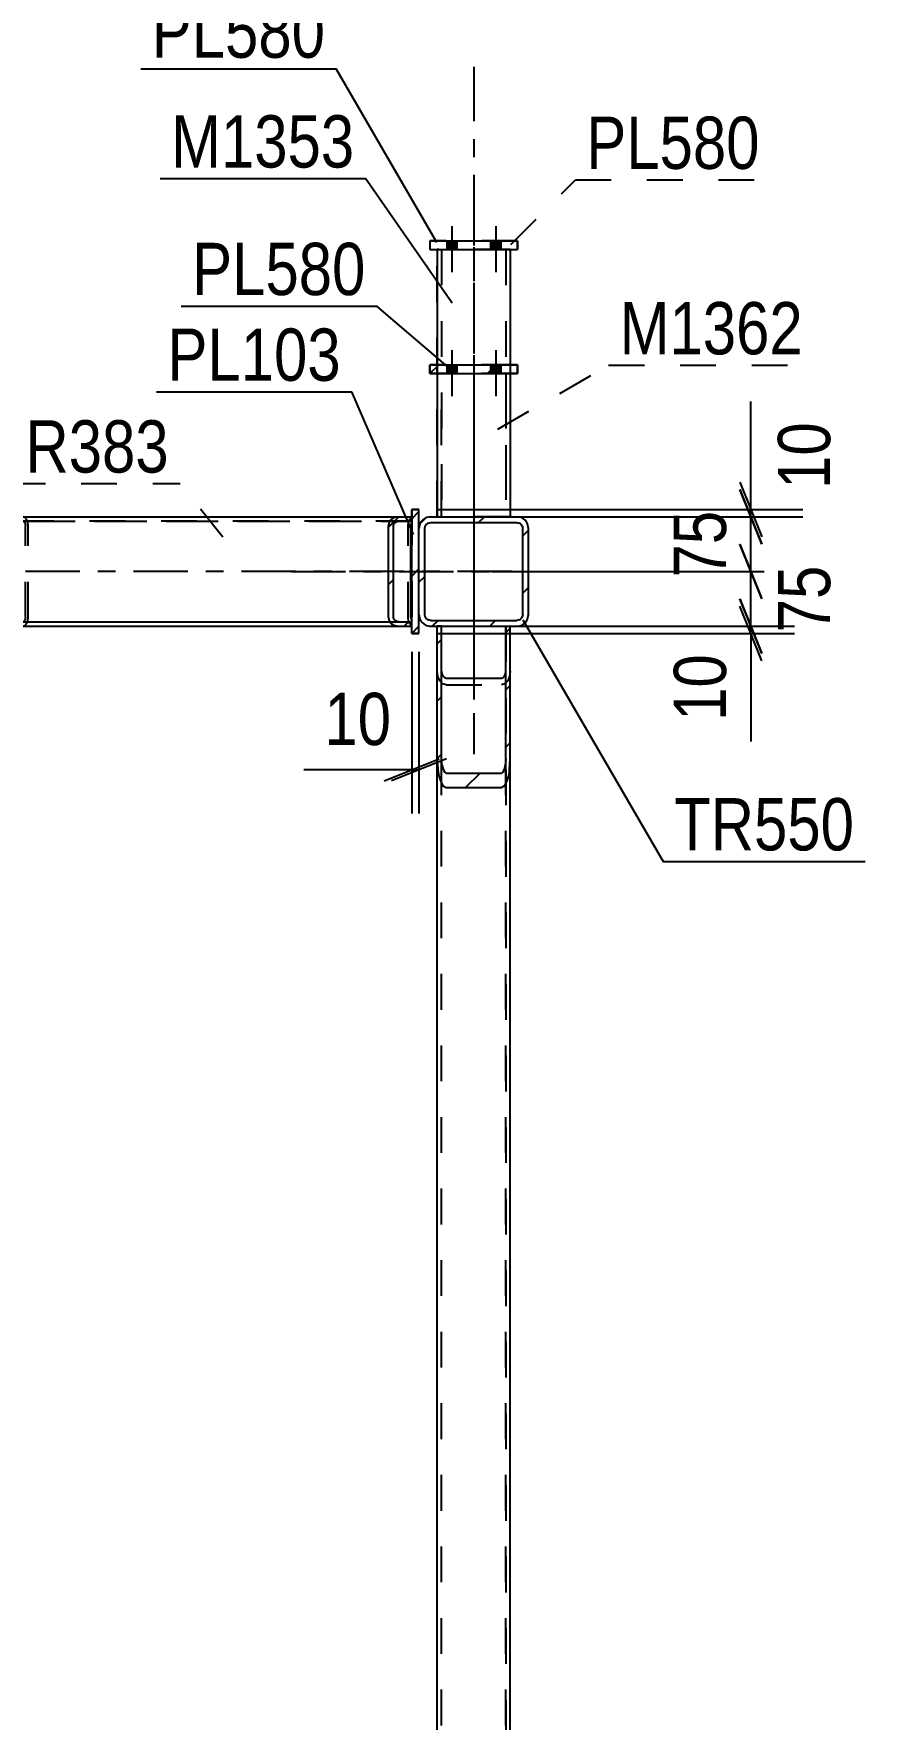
# Model space of a CAD drawing. Header units: millimetres. Extents: x -787 to 402, y -866 to -25.
# Drawn here: x 180.2 to 225.7, y -448.9 to -356.5 of the extents above; entities that cross this region are included whole.
import ezdxf

# ---------------------------------------------------------------- set-up
doc = ezdxf.new("R2010")
doc.units = ezdxf.units.MM
doc.linetypes.add('DXK_LINE_DOT2', pattern=[3.9198, 1.9599, -1.9599])
doc.linetypes.add('DXK_LINE_DOT3', pattern=[5.9187, 2.979, -0.9799, 0.9799, -0.9799])
doc.styles.add('Arial Narrow', font='ARIALN.TTF', dxfattribs={"height": 0.2})

# ---------------------------------------------------------------- blocks, each defined once
blk = doc.blocks.new('Part-569028579-84446 - 84218')
at = {"linetype": 'Continuous'}
h = blk.add_hatch(dxfattribs=at)
h.set_pattern_fill('', scale=0.7, style=0, pattern_type=0)
h.set_pattern_definition([(45, (201.6981, -383.0294), (-1.57154, 1.57154), [])])
h.paths.add_polyline_path([(201.943, -382.981), (201.698, -383.029), (201.491, -383.168), (201.352, -383.376), (201.303, -383.621), (201.303, -388.341), (201.352, -388.586), (201.491, -388.793), (201.698, -388.932), (201.943, -388.981), (206.663, -388.981), (206.908, -388.932), (207.116, -388.793), (207.254, -388.586), (207.303, -388.341), (207.303, -383.621), (207.254, -383.376), (207.116, -383.168), (206.908, -383.029), (206.663, -382.981)])
h.paths.add_polyline_path([(206.663, -383.301), (206.786, -383.325), (206.889, -383.394), (206.959, -383.498), (206.983, -383.621), (206.983, -388.341), (206.959, -388.463), (206.889, -388.567), (206.786, -388.636), (206.663, -388.661), (201.943, -388.661), (201.821, -388.636), (201.717, -388.567), (201.647, -388.463), (201.623, -388.341), (201.623, -383.621), (201.647, -383.498), (201.717, -383.394), (201.821, -383.325), (201.943, -383.301)])
at = {"color": 7, "linetype": 'DXK_LINE_DOT3'}
for p, q in [((204.303, -375.981), (204.303, -395.981)), ((194.303, -385.981), (214.303, -385.981))]:
    blk.add_line(p, q, dxfattribs=at)
at = {"color": 2, "linetype": 'Continuous'}
for p, q in [((201.943, -382.981), (201.698, -383.029)), ((201.943, -382.981), (201.943, -382.981)), ((201.943, -382.981), (206.663, -382.981)), ((206.663, -382.981), (206.663, -382.981)), ((206.908, -383.029), (206.663, -382.981)), ((201.352, -383.376), (201.303, -383.621)), ((201.303, -383.621), (201.303, -383.621)), ((201.303, -388.341), (201.303, -383.621)), ((201.623, -383.621), (201.647, -383.498)), ((201.623, -383.621), (201.623, -383.621)), ((201.623, -388.341), (201.623, -383.621)), ((201.821, -383.325), (201.943, -383.301)), ((201.943, -383.301), (201.943, -383.301)), ((201.943, -383.301), (206.663, -383.301)), ((206.663, -383.301), (206.663, -383.301)), ((206.663, -383.301), (206.786, -383.325)), ((206.959, -383.498), (206.983, -383.621)), ((206.983, -383.621), (206.983, -383.621)), ((206.983, -388.341), (206.983, -383.621)), ((207.303, -383.621), (207.254, -383.376)), ((207.303, -383.621), (207.303, -383.621)), ((207.303, -388.341), (207.303, -383.621)), ((201.303, -388.341), (201.303, -388.341)), ((201.303, -388.341), (201.352, -388.586)), ((201.623, -388.341), (201.623, -388.341)), ((201.647, -388.463), (201.623, -388.341)), ((201.943, -388.661), (201.821, -388.636)), ((201.943, -388.661), (201.943, -388.661)), ((201.943, -388.661), (206.663, -388.661)), ((206.786, -388.636), (206.663, -388.661)), ((206.663, -388.661), (206.663, -388.661)), ((206.983, -388.341), (206.959, -388.463)), ((206.983, -388.341), (206.983, -388.341)), ((207.254, -388.586), (207.303, -388.341)), ((207.303, -388.341), (207.303, -388.341)), ((201.698, -388.932), (201.943, -388.981)), ((201.943, -388.981), (201.943, -388.981)), ((201.943, -388.981), (206.663, -388.981)), ((206.663, -388.981), (206.908, -388.932)), ((206.663, -388.981), (206.663, -388.981))]:
    blk.add_line(p, q, dxfattribs=at)
for centre, radius, start, end in [((201.943, -383.621), 0.64, 112.5, 157.5), ((206.663, -383.621), 0.64, 22.5, 67.5), ((201.943, -383.621), 0.32, 112.5, 157.5), ((206.663, -383.621), 0.32, 22.5, 67.5), ((201.943, -388.341), 0.64, 202.5, 247.5), ((201.943, -388.341), 0.32, 202.5, 247.5), ((206.663, -388.341), 0.32, 292.5, 337.5), ((206.663, -388.341), 0.64, 292.5, 337.5)]:
    blk.add_arc(centre, radius, start, end, dxfattribs=at)
blk = doc.blocks.new('Part-569028579-84283 - 84218')
at = {"linetype": 'Continuous'}
h = blk.add_hatch(dxfattribs=at)
h.set_pattern_fill('', scale=0.7, style=0, pattern_type=0)
h.set_pattern_definition([(45, (200.1983, -382.9807), (-1.57154, 1.57154), [])])
h.paths.add_polyline_path([(200.903, -382.981), (200.198, -382.981), (199.978, -383.017), (199.792, -383.121), (199.667, -383.277), (199.624, -383.461), (199.624, -388.501), (199.667, -388.684), (199.792, -388.84), (199.978, -388.944), (200.198, -388.981), (200.903, -388.981), (200.903, -388.741), (200.198, -388.741), (200.088, -388.722), (199.995, -388.67), (199.933, -388.593), (199.911, -388.501), (199.911, -383.461), (199.933, -383.369), (199.995, -383.291), (200.088, -383.239), (200.198, -383.221), (200.903, -383.221)])
at = {"color": 2, "linetype": 'Continuous'}
for p, q in [((200.198, -382.981), (199.978, -383.017)), ((200.198, -382.981), (200.903, -382.981)), ((200.903, -388.981), (200.903, -382.981)), ((199.667, -383.277), (199.624, -383.461)), ((199.624, -388.501), (199.624, -383.461)), ((199.911, -383.461), (199.933, -383.369)), ((199.911, -388.501), (199.911, -383.461)), ((199.933, -383.369), (199.995, -383.291)), ((199.995, -383.291), (200.088, -383.239)), ((200.088, -383.239), (200.198, -383.221)), ((200.198, -383.221), (200.903, -383.221)), ((200.867, -383.369), (200.856, -383.461)), ((200.856, -388.501), (200.856, -383.461)), ((200.903, -383.291), (200.867, -383.369)), ((199.624, -388.501), (199.667, -388.684)), ((199.933, -388.593), (199.911, -388.501)), ((199.995, -388.67), (199.933, -388.593)), ((200.088, -388.722), (199.995, -388.67)), ((200.856, -388.501), (200.867, -388.593)), ((200.867, -388.593), (200.903, -388.67)), ((199.978, -388.944), (200.198, -388.981)), ((200.198, -388.741), (200.088, -388.722)), ((200.198, -388.741), (200.903, -388.741)), ((200.198, -388.981), (200.903, -388.981))]:
    blk.add_line(p, q, dxfattribs=at)
at = {"color": 7, "linetype": 'DXK_LINE_DOT2'}
for p, q in [((200.198, -382.981), (200.903, -382.981)), ((200.734, -383.277), (200.796, -383.121)), ((200.796, -383.121), (200.89, -383.017)), ((200.89, -383.017), (200.903, -383.013)), ((200.903, -388.981), (200.903, -382.981)), ((200.198, -383.221), (200.903, -383.221)), ((200.712, -383.461), (200.734, -383.277)), ((200.712, -388.501), (200.712, -383.461)), ((200.734, -388.684), (200.712, -388.501)), ((200.796, -388.84), (200.734, -388.684)), ((200.198, -388.741), (200.903, -388.741)), ((200.198, -388.981), (200.903, -388.981)), ((200.89, -388.944), (200.796, -388.84)), ((200.903, -388.949), (200.89, -388.944))]:
    blk.add_line(p, q, dxfattribs=at)
at = {"color": 2, "linetype": 'Continuous'}
for centre, start, end in [((200.142, -383.529), 107.70117, 152.05369), ((200.142, -388.433), 207.94628, 252.29883)]:
    blk.add_arc(centre, 0.537, start, end, dxfattribs=at)
blk = doc.blocks.new('Part-569028579-84220 - 84218')
at = {"linetype": 'Continuous'}
h = blk.add_hatch(dxfattribs=at)
h.set_pattern_fill('', scale=0.7, style=0, pattern_type=0)
h.set_pattern_definition([(45, (202.303, -396.2277), (-1.57154, 1.57154), [])])
h.paths.add_polyline_path([(202.303, -388.981), (202.303, -396.228), (202.34, -396.835), (202.444, -397.351), (202.599, -397.695), (202.783, -397.816), (205.823, -397.816), (206.007, -397.695), (206.162, -397.351), (206.267, -396.835), (206.303, -396.228), (206.303, -388.981), (206.063, -388.981), (206.063, -396.228), (206.045, -396.532), (205.993, -396.789), (205.915, -396.961), (205.823, -397.022), (202.783, -397.022), (202.691, -396.961), (202.613, -396.789), (202.561, -396.532), (202.543, -396.228), (202.543, -388.981)])
at = {"color": 7, "linetype": 'DXK_LINE_DOT2'}
for p, q in [((202.303, -396.228), (202.303, -388.981)), ((202.543, -388.981), (202.303, -388.981)), ((202.543, -396.228), (202.543, -388.981)), ((206.063, -388.981), (206.303, -388.981)), ((206.063, -396.228), (206.063, -388.981)), ((206.303, -396.228), (206.303, -388.981)), ((202.34, -391.73), (202.303, -391.447)), ((206.303, -391.447), (206.267, -391.73)), ((202.444, -391.97), (202.34, -391.73)), ((202.599, -392.13), (202.444, -391.97)), ((202.783, -392.186), (202.599, -392.13)), ((202.783, -392.186), (205.823, -392.186)), ((206.007, -392.13), (205.823, -392.186)), ((206.162, -391.97), (206.007, -392.13)), ((206.267, -391.73), (206.162, -391.97))]:
    blk.add_line(p, q, dxfattribs=at)
at = {"color": 2, "linetype": 'Continuous'}
for p, q in [((202.303, -396.228), (202.303, -388.981)), ((202.543, -388.981), (202.303, -388.981)), ((202.543, -396.228), (202.543, -388.981)), ((206.063, -388.981), (206.303, -388.981)), ((206.063, -396.228), (206.063, -388.981)), ((206.303, -396.228), (206.303, -388.981)), ((202.543, -391.447), (202.561, -391.588)), ((206.045, -391.588), (206.063, -391.447)), ((202.561, -391.588), (202.613, -391.708)), ((202.613, -391.708), (202.691, -391.789)), ((202.691, -391.789), (202.783, -391.817)), ((202.783, -391.817), (205.823, -391.817)), ((205.823, -391.817), (205.915, -391.789)), ((205.915, -391.789), (205.993, -391.708)), ((205.993, -391.708), (206.045, -391.588)), ((202.303, -396.228), (202.34, -396.835)), ((202.561, -396.532), (202.543, -396.228)), ((202.783, -397.022), (202.691, -396.961)), ((205.915, -396.961), (205.823, -397.022)), ((206.063, -396.228), (206.045, -396.532)), ((206.267, -396.835), (206.303, -396.228)), ((202.599, -397.695), (202.783, -397.816)), ((202.783, -397.022), (205.823, -397.022)), ((202.783, -397.816), (205.823, -397.816)), ((205.823, -397.816), (206.007, -397.695))]:
    blk.add_line(p, q, dxfattribs=at)
for centre, radius, start, end in [((204.342, -396.699), 2.007, 183.89592, 209.74096), ((203.563, -396.463), 1.004, 183.89592, 209.74096), ((205.043, -396.463), 1.004, 330.25904, 356.10409), ((204.264, -396.699), 2.007, 330.25904, 356.10409)]:
    blk.add_arc(centre, radius, start, end, dxfattribs=at)
blk = doc.blocks.new('Part-569028579-84237 - 84218')
at = {"color": 7, "linetype": 'DXK_LINE_DOT2'}
for p, q in [((150.704, -388.981), (150.704, -382.981)), ((150.704, -382.981), (176.016, -382.981)), ((152.514, -382.981), (200.903, -382.981)), ((200.199, -382.981), (200.903, -382.981)), ((200.903, -388.981), (200.903, -382.981)), ((200.903, -383.221), (150.704, -383.221)), ((152.514, -383.221), (200.903, -383.221)), ((150.704, -388.741), (200.903, -388.741)), ((150.704, -388.981), (176.016, -388.981)), ((152.514, -388.741), (200.903, -388.741)), ((152.514, -388.981), (200.903, -388.981)), ((200.198, -388.981), (200.903, -388.981))]:
    blk.add_line(p, q, dxfattribs=at)
at = {"color": 2, "linetype": 'Continuous'}
for p, q in [((176.016, -382.981), (200.199, -382.981)), ((176.016, -388.981), (200.198, -388.981))]:
    blk.add_line(p, q, dxfattribs=at)
at = {"color": 7, "linetype": 'DXK_LINE_DOT3'}
blk.add_line((206.399, -385.981), (145.209, -385.981), dxfattribs=at)
blk = doc.blocks.new('Bolt-569028579-84498 - 84218')
at = {"linetype": 'Continuous'}
for points in [[(202.823, -368.34), (203.383, -368.34), (203.383, -367.86), (202.823, -367.86)], [(202.823, -368.34), (203.383, -368.34), (203.383, -367.86), (202.823, -367.86)], [(205.223, -368.34), (205.783, -368.34), (205.783, -367.86), (205.223, -367.86)], [(205.223, -368.34), (205.783, -368.34), (205.783, -367.86), (205.223, -367.86)]]:
    blk.add_hatch(color=1, dxfattribs=at).paths.add_polyline_path(points)
at = {"color": 1, "linetype": 'Continuous'}
for p, q in [((203.103, -367.06), (203.103, -369.58)), ((203.103, -367.06), (203.103, -369.58)), ((205.503, -367.06), (205.503, -369.58)), ((205.503, -367.06), (205.503, -369.58)), ((202.823, -367.86), (202.823, -368.34)), ((202.823, -367.86), (202.823, -368.34)), ((203.383, -367.86), (203.383, -368.34)), ((203.383, -367.86), (203.383, -368.34)), ((205.223, -367.86), (205.223, -368.34)), ((205.223, -367.86), (205.223, -368.34)), ((205.783, -367.86), (205.783, -368.34)), ((205.783, -367.86), (205.783, -368.34))]:
    blk.add_line(p, q, dxfattribs=at)
blk = doc.blocks.new('Part-569028579-84375 - 84218')
at = {"color": 7, "linetype": 'DXK_LINE_DOT3'}
blk.add_line((204.303, -358.34), (204.303, -392.983), dxfattribs=at)
at = {"color": 2, "linetype": 'Continuous'}
for p, q in [((202.303, -368.34), (202.303, -374.66)), ((206.303, -368.34), (206.303, -374.66)), ((202.303, -375.14), (202.303, -382.981)), ((206.303, -375.14), (206.303, -382.981))]:
    blk.add_line(p, q, dxfattribs=at)
at = {"color": 7, "linetype": 'DXK_LINE_DOT2'}
for p, q in [((206.303, -368.34), (202.303, -368.34)), ((202.543, -368.34), (202.543, -382.983)), ((202.783, -368.34), (205.823, -368.34)), ((206.063, -368.34), (206.063, -382.983)), ((202.303, -374.66), (202.303, -375.14)), ((206.303, -374.66), (206.303, -375.14)), ((202.303, -382.983), (202.303, -382.981)), ((206.303, -382.983), (202.303, -382.983)), ((202.303, -382.983), (202.34, -382.983)), ((202.783, -382.983), (205.823, -382.983)), ((206.303, -382.981), (206.303, -382.983))]:
    blk.add_line(p, q, dxfattribs=at)
blk = doc.blocks.new('Part-569028579-84376 - 84218')
at = {"color": 2, "linetype": 'Continuous'}
for p, q in [((201.903, -367.86), (206.703, -367.86)), ((201.903, -367.86), (201.903, -368.34)), ((201.903, -368.34), (206.703, -368.34)), ((206.703, -368.34), (206.703, -367.86))]:
    blk.add_line(p, q, dxfattribs=at)
at = {"color": 7, "linetype": 'DXK_LINE_DOT2'}
for p, q in [((206.703, -367.86), (201.903, -367.86)), ((201.903, -368.34), (206.703, -368.34))]:
    blk.add_line(p, q, dxfattribs=at)
blk = doc.blocks.new('Part-569028579-84262 - 84218')
at = {"color": 7, "linetype": 'DXK_LINE_DOT2'}
for p, q in [((202.303, -507.981), (202.303, -388.981)), ((202.303, -388.981), (206.303, -388.981)), ((202.543, -507.981), (202.543, -388.981)), ((206.063, -507.981), (206.063, -388.981)), ((206.303, -507.981), (206.303, -388.981))]:
    blk.add_line(p, q, dxfattribs=at)
blk = doc.blocks.new('Part-569028579-84267 - 84218')
at = {"color": 7, "linetype": 'DXK_LINE_DOT2'}
for p, q in [((202.303, -396.228), (202.303, -388.981)), ((202.303, -388.981), (206.303, -388.981)), ((202.543, -507.981), (202.543, -388.981)), ((206.063, -388.981), (206.063, -507.981)), ((206.303, -396.228), (206.303, -388.981))]:
    blk.add_line(p, q, dxfattribs=at)
at = {"color": 2, "linetype": 'Continuous'}
for p, q in [((202.303, -507.981), (202.303, -396.228)), ((206.303, -507.981), (206.303, -396.228))]:
    blk.add_line(p, q, dxfattribs=at)
blk = doc.blocks.new('Part-569028579-84284 - 84218')
at = {"color": 7, "linetype": 'DXK_LINE_DOT2'}
for p, q in [((176.387, -383.121), (176.325, -383.277)), ((176.481, -383.017), (176.387, -383.121)), ((176.591, -382.981), (176.481, -383.017)), ((176.591, -382.981), (179.607, -382.981)), ((176.591, -382.981), (200.092, -382.981)), ((179.607, -382.981), (200.903, -382.981)), ((179.717, -383.017), (179.607, -382.981)), ((179.81, -383.121), (179.717, -383.017)), ((179.872, -383.277), (179.81, -383.121)), ((200.903, -388.981), (200.903, -382.981)), ((176.325, -383.277), (176.303, -383.461)), ((176.303, -388.501), (176.303, -383.461)), ((176.447, -383.461), (176.458, -383.369)), ((176.447, -388.501), (176.447, -383.461)), ((176.458, -383.369), (176.489, -383.291)), ((176.489, -383.291), (176.536, -383.239)), ((176.536, -383.239), (176.591, -383.221)), ((176.591, -383.221), (200.092, -383.221)), ((176.591, -383.221), (179.607, -383.221)), ((179.607, -383.221), (200.903, -383.221)), ((179.607, -383.221), (179.662, -383.239)), ((179.662, -383.239), (179.708, -383.291)), ((179.708, -383.291), (179.74, -383.369)), ((179.74, -383.369), (179.75, -383.461)), ((179.75, -388.501), (179.75, -383.461)), ((179.894, -383.461), (179.872, -383.277)), ((179.894, -388.501), (179.894, -383.461)), ((176.303, -388.501), (176.325, -388.684)), ((176.325, -388.684), (176.387, -388.84)), ((176.458, -388.592), (176.447, -388.501)), ((176.489, -388.67), (176.458, -388.592)), ((176.536, -388.722), (176.489, -388.67)), ((179.708, -388.67), (179.662, -388.722)), ((179.74, -388.592), (179.708, -388.67)), ((179.75, -388.501), (179.74, -388.592)), ((179.81, -388.84), (179.872, -388.684)), ((179.872, -388.684), (179.894, -388.501)), ((176.387, -388.84), (176.481, -388.944)), ((176.481, -388.944), (176.591, -388.981)), ((176.591, -388.741), (176.536, -388.722)), ((176.591, -388.741), (200.092, -388.741)), ((176.591, -388.741), (179.607, -388.741)), ((176.591, -388.981), (179.607, -388.981)), ((176.591, -388.981), (200.092, -388.981)), ((179.662, -388.722), (179.607, -388.741)), ((179.607, -388.741), (200.903, -388.741)), ((179.607, -388.981), (179.717, -388.944)), ((179.607, -388.981), (200.903, -388.981)), ((179.717, -388.944), (179.81, -388.84))]:
    blk.add_line(p, q, dxfattribs=at)
blk = doc.blocks.new('Part-569028579-84295 - 84218')
at = {"color": 7, "linetype": 'DXK_LINE_DOT2'}
for p, q in [((200.903, -382.581), (201.303, -382.581)), ((200.903, -382.581), (200.903, -389.381)), ((201.303, -389.381), (201.303, -382.581)), ((200.903, -389.381), (201.303, -389.381))]:
    blk.add_line(p, q, dxfattribs=at)
blk = doc.blocks.new('Part-569028579-84296 - 84218')
at = {"linetype": 'Continuous'}
h = blk.add_hatch(dxfattribs=at)
h.set_pattern_fill('', scale=0.7, style=0, pattern_type=0)
h.set_pattern_definition([(45, (200.903, -389.3807), (-1.57154, 1.57154), [])])
h.paths.add_polyline_path([(200.903, -382.581), (200.903, -389.381), (201.303, -389.381), (201.303, -382.581)])
at = {"color": 2, "linetype": 'Continuous'}
for p, q in [((200.903, -382.581), (200.903, -382.581)), ((200.903, -389.381), (200.903, -382.581)), ((201.303, -382.581), (200.903, -382.581)), ((201.303, -382.581), (201.303, -382.581)), ((201.303, -389.381), (201.303, -382.581)), ((200.903, -389.381), (200.903, -389.381)), ((201.303, -389.381), (200.903, -389.381)), ((201.303, -389.381), (201.303, -389.381))]:
    blk.add_line(p, q, dxfattribs=at)
at = {"color": 7, "linetype": 'DXK_LINE_DOT2'}
for p, q in [((200.903, -382.581), (201.303, -382.581)), ((200.903, -389.381), (200.903, -382.581)), ((201.303, -389.381), (201.303, -382.581)), ((200.903, -389.381), (201.303, -389.381))]:
    blk.add_line(p, q, dxfattribs=at)
blk = doc.blocks.new('Part-569028579-84379 - 84218')
at = {"color": 7, "linetype": 'DXK_LINE_DOT3'}
blk.add_line((204.303, -358.34), (204.303, -392.983), dxfattribs=at)
at = {"color": 7, "linetype": 'DXK_LINE_DOT2'}
for p, q in [((206.303, -368.34), (202.303, -368.34)), ((202.303, -382.983), (202.303, -368.34)), ((202.543, -368.34), (202.543, -382.983)), ((202.783, -368.34), (205.823, -368.34)), ((206.063, -368.34), (206.063, -382.983)), ((206.303, -368.34), (206.303, -382.983)), ((206.303, -382.983), (202.303, -382.983)), ((202.34, -382.983), (202.303, -382.983)), ((202.783, -382.983), (205.823, -382.983))]:
    blk.add_line(p, q, dxfattribs=at)
blk = doc.blocks.new('Bolt-569028579-84525 - 84218')
at = {"linetype": 'Continuous'}
for points in [[(202.823, -375.14), (203.383, -375.14), (203.383, -374.66), (202.823, -374.66)], [(205.223, -375.14), (205.783, -375.14), (205.783, -374.66), (205.223, -374.66)]]:
    blk.add_hatch(color=1, dxfattribs=at).paths.add_polyline_path(points)
at = {"color": 1, "linetype": 'Continuous'}
for p, q in [((203.103, -373.86), (203.103, -376.38)), ((205.503, -373.86), (205.503, -376.38)), ((202.823, -374.66), (202.823, -375.14)), ((203.383, -374.66), (203.383, -375.14)), ((205.223, -374.66), (205.223, -375.14)), ((205.783, -374.66), (205.783, -375.14))]:
    blk.add_line(p, q, dxfattribs=at)
blk = doc.blocks.new('Part-569028579-84380 - 84218')
at = {"color": 7, "linetype": 'DXK_LINE_DOT2'}
for p, q in [((201.903, -367.86), (206.703, -367.86)), ((201.903, -367.86), (201.903, -368.34)), ((201.903, -367.86), (206.703, -367.86)), ((201.903, -368.34), (206.703, -368.34)), ((201.903, -368.34), (206.703, -368.34)), ((206.703, -367.86), (206.703, -368.34))]:
    blk.add_line(p, q, dxfattribs=at)
blk = doc.blocks.new('Part-569028579-84433 - 84218')
at = {"color": 7, "linetype": 'DXK_LINE_DOT3'}
blk.add_line((204.303, -365.14), (204.303, -392.986), dxfattribs=at)
at = {"color": 7, "linetype": 'DXK_LINE_DOT2'}
for p, q in [((202.303, -375.14), (206.303, -375.14)), ((202.303, -382.986), (202.303, -375.14)), ((202.543, -382.986), (202.543, -375.14)), ((206.063, -375.14), (206.063, -382.986)), ((206.303, -375.14), (206.303, -382.986)), ((206.303, -382.986), (202.303, -382.986))]:
    blk.add_line(p, q, dxfattribs=at)
blk = doc.blocks.new('Part-569028579-84434 - 84218')
at = {"color": 7, "linetype": 'DXK_LINE_DOT2'}
for p, q in [((206.703, -374.66), (201.903, -374.66)), ((201.903, -374.66), (201.903, -375.14)), ((201.903, -374.66), (206.703, -374.66)), ((206.703, -374.66), (206.703, -375.14)), ((201.903, -375.14), (206.703, -375.14)), ((201.903, -375.14), (206.703, -375.14))]:
    blk.add_line(p, q, dxfattribs=at)
blk = doc.blocks.new('Part-569028579-84436 - 84218')
at = {"linetype": 'Continuous'}
h = blk.add_hatch(dxfattribs=at)
h.set_pattern_fill('', scale=0.7, style=0, pattern_type=0)
h.set_pattern_definition([(45, (201.903, -375.1397), (-1.5715, 1.5715), [])])
h.paths.add_polyline_path([(201.903, -374.66), (201.903, -375.14), (206.703, -375.14), (206.703, -374.66)])
at = {"color": 7, "linetype": 'DXK_LINE_DOT2'}
for p, q in [((201.903, -375.14), (201.903, -374.66)), ((201.903, -374.66), (206.703, -374.66)), ((206.703, -374.66), (206.703, -375.14)), ((206.703, -375.14), (201.903, -375.14))]:
    blk.add_line(p, q, dxfattribs=at)
at = {"color": 2, "linetype": 'Continuous'}
for p, q in [((201.903, -374.66), (201.903, -375.14)), ((201.903, -374.66), (206.703, -374.66)), ((206.703, -375.14), (206.703, -374.66)), ((201.903, -375.14), (206.703, -375.14))]:
    blk.add_line(p, q, dxfattribs=at)
blk = doc.blocks.new('Bolt-569028579-84500 - 84218')
at = {"linetype": 'Continuous'}
for points in [[(202.823, -368.34), (203.383, -368.34), (203.383, -367.86), (202.823, -367.86)], [(202.823, -368.34), (203.383, -368.34), (203.383, -367.86), (202.823, -367.86)], [(205.223, -368.34), (205.783, -368.34), (205.783, -367.86), (205.223, -367.86)], [(205.223, -368.34), (205.783, -368.34), (205.783, -367.86), (205.223, -367.86)]]:
    blk.add_hatch(color=1, dxfattribs=at).paths.add_polyline_path(points)
at = {"color": 1, "linetype": 'Continuous'}
for p, q in [((203.103, -367.06), (203.103, -369.58)), ((203.103, -367.06), (203.103, -369.58)), ((205.503, -367.06), (205.503, -369.58)), ((205.503, -367.06), (205.503, -369.58)), ((202.823, -367.86), (202.823, -368.34)), ((202.823, -367.86), (202.823, -368.34)), ((203.383, -367.86), (203.383, -368.34)), ((203.383, -367.86), (203.383, -368.34)), ((205.223, -367.86), (205.223, -368.34)), ((205.223, -367.86), (205.223, -368.34)), ((205.783, -367.86), (205.783, -368.34)), ((205.783, -367.86), (205.783, -368.34))]:
    blk.add_line(p, q, dxfattribs=at)
blk = doc.blocks.new('Bolt-569028579-84524 - 84218')
at = {"color": 1, "linetype": 'DXK_LINE_DOT2'}
for p, q in [((203.103, -373.86), (203.103, -376.38)), ((203.103, -373.86), (203.103, -376.38)), ((205.503, -373.86), (205.503, -376.38)), ((205.503, -373.86), (205.503, -376.38)), ((202.823, -374.66), (202.823, -375.14)), ((202.823, -374.66), (202.823, -375.14)), ((203.383, -374.66), (203.383, -375.14)), ((203.383, -374.66), (203.383, -375.14)), ((205.223, -374.66), (205.223, -375.14)), ((205.223, -374.66), (205.223, -375.14)), ((205.783, -374.66), (205.783, -375.14)), ((205.783, -374.66), (205.783, -375.14))]:
    blk.add_line(p, q, dxfattribs=at)
blk = doc.blocks.new('StraightDimension-569028579-88598 - 84218')
at = {"color": 7, "linetype": 'Continuous'}
for p, q in [((218.872, -381.481), (220.072, -384.481)), ((201.903, -382.981), (221.872, -382.981)), ((219.472, -385.981), (219.472, -382.981)), ((220.072, -387.481), (218.872, -384.481)), ((205.303, -385.981), (221.872, -385.981))]:
    blk.add_line(p, q, dxfattribs=at)
at = {"color": 0}
blk.add_wipeout([(218.722, -382.053), (214.522, -382.053), (214.522, -386.909), (218.722, -386.909)], dxfattribs=at)
at = {"color": 3, "style": 'Arial Narrow'}
blk.add_text('75', height=2.8633, rotation=90.00021, dxfattribs=at).set_placement((218.122, -386.309))
blk = doc.blocks.new('StraightDimension-569028579-88597 - 84218')
at = {"color": 7, "linetype": 'Continuous'}
for p, q in [((219.472, -382.581), (219.472, -376.674)), ((219.472, -382.581), (219.472, -376.674)), ((218.872, -381.081), (220.072, -384.081)), ((220.072, -384.481), (218.872, -381.481)), ((201.903, -382.981), (222.322, -382.981)), ((202.303, -382.581), (222.322, -382.581)), ((219.472, -382.981), (219.472, -382.581))]:
    blk.add_line(p, q, dxfattribs=at)
at = {"color": 0}
blk.add_wipeout([(224.422, -377.199), (220.222, -377.199), (220.222, -382.056), (224.422, -382.056)], dxfattribs=at)
at = {"color": 3, "style": 'Arial Narrow'}
blk.add_text('10', height=2.8633, rotation=90.00021, dxfattribs=at).set_placement((223.822, -381.456))
blk = doc.blocks.new('StraightDimension-569028579-88577 - 84218')
at = {"color": 7, "linetype": 'Continuous'}
for p, q in [((200.903, -390.381), (200.903, -399.24)), ((201.303, -390.381), (201.303, -399.24)), ((200.903, -396.84), (194.997, -396.84)), ((200.903, -396.84), (194.997, -396.84)), ((199.403, -397.44), (202.403, -396.24)), ((202.803, -396.24), (199.803, -397.44)), ((200.903, -396.84), (201.303, -396.84))]:
    blk.add_line(p, q, dxfattribs=at)
at = {"color": 0}
blk.add_wipeout([(200.378, -396.09), (200.378, -391.89), (195.522, -391.89), (195.522, -396.09)], dxfattribs=at)
at = {"color": 3, "style": 'Arial Narrow'}
blk.add_text('10', height=2.8633, dxfattribs=at).set_placement((196.122, -395.49))
blk = doc.blocks.new('StraightDimension-569028579-88599 - 84218')
at = {"color": 7, "linetype": 'Continuous'}
for p, q in [((218.872, -384.481), (220.072, -387.481)), ((205.303, -385.981), (222.322, -385.981)), ((219.472, -388.981), (219.472, -385.981)), ((220.072, -390.481), (218.872, -387.481)), ((201.903, -388.981), (222.322, -388.981))]:
    blk.add_line(p, q, dxfattribs=at)
at = {"color": 0}
blk.add_wipeout([(224.422, -385.053), (220.222, -385.053), (220.222, -389.909), (224.422, -389.909)], dxfattribs=at)
at = {"color": 3, "style": 'Arial Narrow'}
blk.add_text('75', height=2.8633, rotation=90.00021, dxfattribs=at).set_placement((223.822, -389.309))
blk = doc.blocks.new('StraightDimension-569028579-88600 - 84218')
at = {"color": 7, "linetype": 'Continuous'}
for p, q in [((218.872, -387.481), (220.072, -390.481)), ((220.072, -390.881), (218.872, -387.881)), ((201.903, -388.981), (221.872, -388.981)), ((202.303, -389.381), (221.872, -389.381)), ((219.472, -389.381), (219.472, -388.981)), ((219.472, -389.381), (219.472, -395.287)), ((219.472, -389.381), (219.472, -395.287))]:
    blk.add_line(p, q, dxfattribs=at)
at = {"color": 0}
blk.add_wipeout([(218.722, -389.906), (214.522, -389.906), (214.522, -394.762), (218.722, -394.762)], dxfattribs=at)
at = {"color": 3, "style": 'Arial Narrow'}
blk.add_text('10', height=2.8633, rotation=90.00021, dxfattribs=at).set_placement((218.122, -394.162))
blk = doc.blocks.new('Mark-569028579-88435 - 84218')
at = {"color": 30, "linetype": 'DXK_LINE_DOT2'}
for p, q in [((206.332, -368.063), (209.868, -364.528)), ((209.868, -364.528), (220.571, -364.528))]:
    blk.add_line(p, q, dxfattribs=at)
at = {"color": 0}
blk.add_wipeout([(219.971, -363.928), (219.971, -360.928), (210.468, -360.928), (210.468, -363.928)], dxfattribs=at)
blk.add_wipeout([(219.971, -363.928), (219.971, -360.928), (210.468, -360.928), (210.468, -363.928)], dxfattribs=at)
at = {"color": 3, "style": 'Arial Narrow'}
blk.add_text('PL580', height=2.8633, dxfattribs=at).set_placement((210.468, -363.928))
blk = doc.blocks.new('Mark-569028579-88438 - 84218')
at = {"color": 30, "linetype": 'DXK_LINE_DOT2'}
for p, q in [((205.627, -378.186), (211.689, -374.686)), ((211.689, -374.686), (222.941, -374.686))]:
    blk.add_line(p, q, dxfattribs=at)
at = {"color": 0}
blk.add_wipeout([(222.341, -374.086), (222.341, -371.086), (212.289, -371.086), (212.289, -374.086)], dxfattribs=at)
blk.add_wipeout([(222.341, -374.086), (222.341, -371.086), (212.289, -371.086), (212.289, -374.086)], dxfattribs=at)
at = {"color": 3, "style": 'Arial Narrow'}
blk.add_text('M1362', height=2.8633, dxfattribs=at).set_placement((212.289, -374.086))
blk = doc.blocks.new('Mark-569028579-88420 - 84218')
at = {"color": 30, "linetype": 'DXK_LINE_DOT2'}
for p in [(174.961, -381.161), (190.559, -384.098)]:
    blk.add_line(p, (188.217, -381.161), dxfattribs=at)
at = {"color": 0}
blk.add_wipeout([(187.617, -380.561), (187.617, -377.561), (175.561, -377.561), (175.561, -380.561)], dxfattribs=at)
blk.add_wipeout([(187.617, -380.561), (187.617, -377.561), (175.561, -377.561), (175.561, -380.561)], dxfattribs=at)
at = {"color": 3, "style": 'Arial Narrow'}
blk.add_text('TBR383', height=2.8633, dxfattribs=at).set_placement((175.561, -380.561))
blk = doc.blocks.new('Mark-569028579-88432 - 84218')
at = {"color": 30, "linetype": 'Continuous'}
for p in [(187.124, -364.453), (203.115, -371.281)]:
    blk.add_line(p, (198.376, -364.453), dxfattribs=at)
at = {"color": 0}
blk.add_wipeout([(197.776, -363.853), (197.776, -360.853), (187.724, -360.853), (187.724, -363.853)], dxfattribs=at)
blk.add_wipeout([(197.776, -363.853), (197.776, -360.853), (187.724, -360.853), (187.724, -363.853)], dxfattribs=at)
at = {"color": 3, "style": 'Arial Narrow'}
blk.add_text('M1353', height=2.8633, dxfattribs=at).set_placement((187.724, -363.853))
blk = doc.blocks.new('Mark-569028579-88441 - 84218')
at = {"color": 30, "linetype": 'Continuous'}
for p in [(188.282, -371.441), (202.875, -374.767)]:
    blk.add_line(p, (198.986, -371.441), dxfattribs=at)
at = {"color": 0}
blk.add_wipeout([(198.386, -370.841), (198.386, -367.841), (188.882, -367.841), (188.882, -370.841)], dxfattribs=at)
blk.add_wipeout([(198.386, -370.841), (198.386, -367.841), (188.882, -367.841), (188.882, -370.841)], dxfattribs=at)
at = {"color": 3, "style": 'Arial Narrow'}
blk.add_text('PL580', height=2.8633, dxfattribs=at).set_placement((188.882, -370.841))
blk = doc.blocks.new('Mark-569028579-88453 - 84218')
at = {"color": 30, "linetype": 'Continuous'}
for p in [(186.069, -358.442), (202.273, -367.968)]:
    blk.add_line(p, (196.773, -358.442), dxfattribs=at)
at = {"color": 0}
blk.add_wipeout([(196.173, -357.842), (196.173, -354.842), (186.669, -354.842), (186.669, -357.842)], dxfattribs=at)
blk.add_wipeout([(196.173, -357.842), (196.173, -354.842), (186.669, -354.842), (186.669, -357.842)], dxfattribs=at)
at = {"color": 3, "style": 'Arial Narrow'}
blk.add_text('PL580', height=2.8633, dxfattribs=at).set_placement((186.669, -357.842))
blk = doc.blocks.new('Mark-569028579-90391 - 84218')
at = {"color": 30, "linetype": 'Continuous'}
for p in [(186.929, -376.136), (200.995, -383.952)]:
    blk.add_line(p, (197.633, -376.136), dxfattribs=at)
at = {"color": 0}
blk.add_wipeout([(197.033, -375.536), (197.033, -372.536), (187.529, -372.536), (187.529, -375.536)], dxfattribs=at)
blk.add_wipeout([(197.033, -375.536), (197.033, -372.536), (187.529, -372.536), (187.529, -375.536)], dxfattribs=at)
at = {"color": 3, "style": 'Arial Narrow'}
blk.add_text('PL103', height=2.8633, dxfattribs=at).set_placement((187.529, -375.536))
blk = doc.blocks.new('Mark-569028579-90400 - 84218')
at = {"color": 30, "linetype": 'Continuous'}
for p, q in [((206.991, -388.635), (214.681, -401.859)), ((214.681, -401.859), (225.746, -401.859))]:
    blk.add_line(p, q, dxfattribs=at)
at = {"color": 0}
blk.add_wipeout([(225.146, -401.259), (225.146, -398.259), (215.281, -398.259), (215.281, -401.259)], dxfattribs=at)
blk.add_wipeout([(225.146, -401.259), (225.146, -398.259), (215.281, -398.259), (215.281, -401.259)], dxfattribs=at)
at = {"color": 3, "style": 'Arial Narrow'}
blk.add_text('TR550', height=2.8633, dxfattribs=at).set_placement((215.281, -401.259))

msp = doc.modelspace()

# ---------------------------------------------------------------- block references
for name in ['Part-569028579-84375 - 84218', 'Part-569028579-84379 - 84218', 'Part-569028579-84433 - 84218', 'Bolt-569028579-84498 - 84218', 'Bolt-569028579-84500 - 84218', 'Part-569028579-84376 - 84218', 'Part-569028579-84380 - 84218', 'Bolt-569028579-84525 - 84218', 'Bolt-569028579-84524 - 84218', 'Part-569028579-84434 - 84218', 'Part-569028579-84436 - 84218', 'Part-569028579-84446 - 84218', 'Part-569028579-84237 - 84218', 'Part-569028579-84284 - 84218', 'Part-569028579-84283 - 84218', 'Part-569028579-84295 - 84218', 'Part-569028579-84296 - 84218', 'Part-569028579-84220 - 84218', 'Part-569028579-84262 - 84218', 'Part-569028579-84267 - 84218']:
    msp.add_blockref(name, (0, 0))

# ---------------------------------------------------------------- next in the draw order: block references
for name in ['Mark-569028579-88432 - 84218', 'Mark-569028579-88435 - 84218', 'Mark-569028579-88420 - 84218', 'StraightDimension-569028579-88598 - 84218', 'StraightDimension-569028579-88577 - 84218']:
    msp.add_blockref(name, (0, 0))

# ---------------------------------------------------------------- next in the draw order: block references
for name in ['Mark-569028579-88441 - 84218', 'StraightDimension-569028579-88597 - 84218']:
    msp.add_blockref(name, (0, 0))

# ---------------------------------------------------------------- next in the draw order: block references
for name in ['Mark-569028579-88453 - 84218', 'Mark-569028579-88438 - 84218', 'Mark-569028579-90391 - 84218', 'StraightDimension-569028579-88599 - 84218']:
    msp.add_blockref(name, (0, 0))

# ---------------------------------------------------------------- next in the draw order: block references
msp.add_blockref('StraightDimension-569028579-88600 - 84218', (0, 0))

# ---------------------------------------------------------------- next in the draw order: block references
msp.add_blockref('Mark-569028579-90400 - 84218', (0, 0))

doc.saveas('drawing.dxf')
